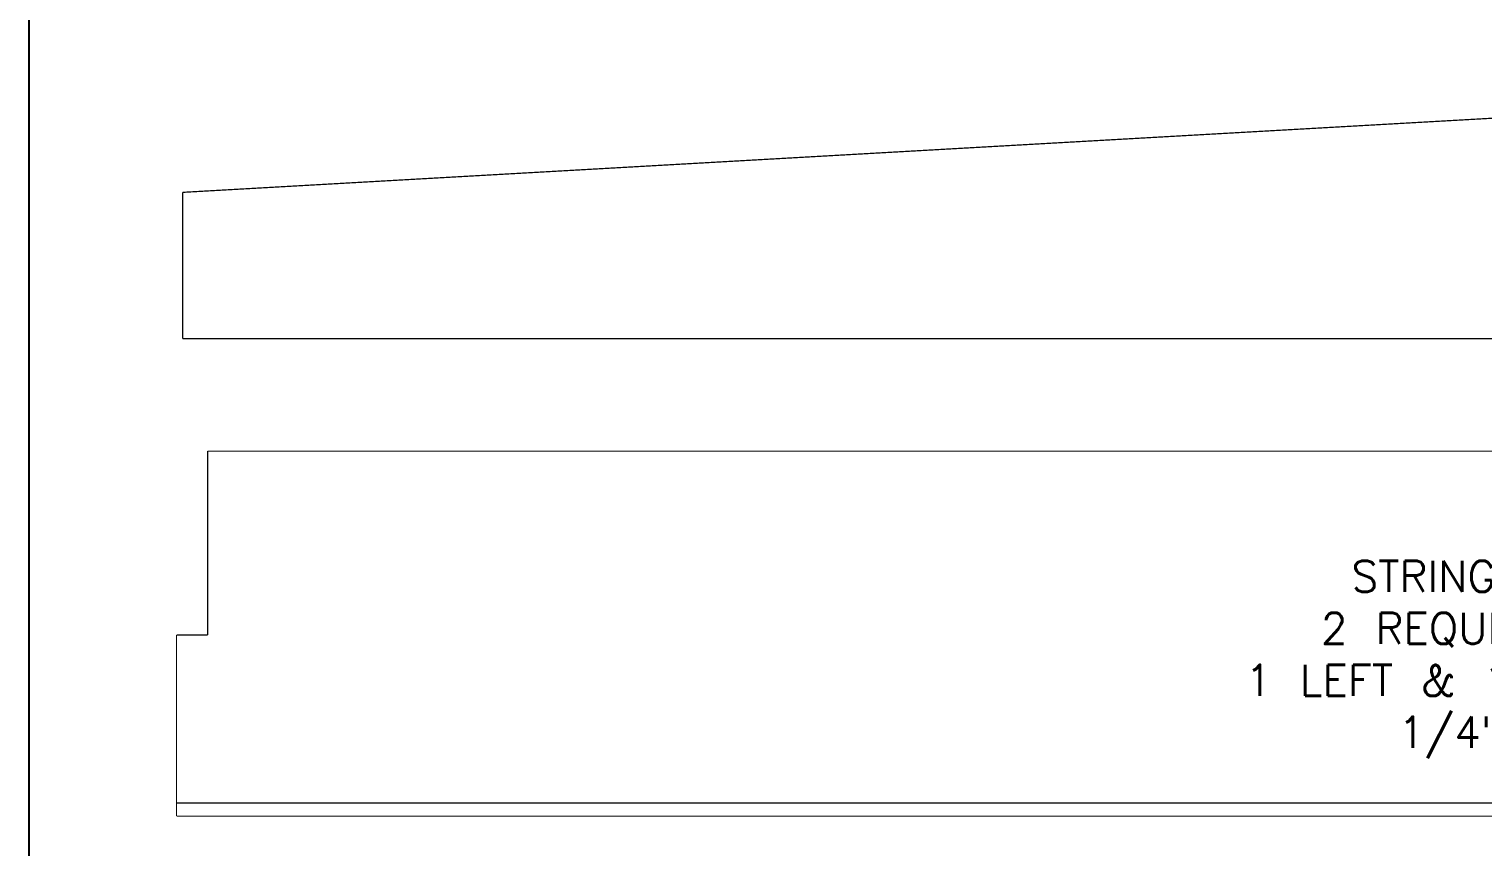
# Model space of a CAD drawing. Extents: x 0.1 to 52.1, y 0.1 to 34.1.
# Drawn here: x 0.13 to 11.8, y 9.69 to 16.25 of the extents above; entities that cross this region are included whole.
import ezdxf

# ---------------------------------------------------------------- set-up
doc = ezdxf.new("R2010")
doc.units = 0
doc.header["$MEASUREMENT"] = 0
doc.linetypes.add('HIDDEN', pattern=[0.075, 0.05, -0.025])
doc.layers.get('0').update_dxf_attribs({"linetype": 'CONTINUOUS'})
doc.styles.add('_TCW_TXTSTY_1', font='TXT.SHX')

msp = doc.modelspace()

# ---------------------------------------------------------------- linework, layer by layer
at = {"color": 7, "linetype": 'Continuous', "flags": 128}
msp.add_lwpolyline([(0.128614, 34.0921), (52.128614, 34.0921), (52.128614, 0.0921), (0.128614, 0.0921)], close=True, dxfattribs=at)
at = {"color": 7, "linetype": 'Continuous', "const_width": 0.01}
for points in [[(19.077153, 15.940705), (1.361154, 14.93885)], [(1.361154, 14.93885), (1.361154, 13.765902)], [(1.361154, 13.765902), (25.022346, 13.765939)], [(1.5625, 11.388922), (1.5625, 12.86294)], [(1.5625, 12.86294), (30.4375, 12.86294)], [(1.312501, 9.934922), (1.312501, 11.388922)], [(1.312501, 11.388922), (1.5625, 11.388922)], [(17.8025, 9.934922), (1.312501, 9.934922)]]:
    msp.add_lwpolyline(points, dxfattribs=at)
at = {"color": 9, "linetype": 'HIDDEN', "const_width": 0.01}
msp.add_lwpolyline([(1.312501, 10.041041), (17.8025, 10.041041)], dxfattribs=at)

# ---------------------------------------------------------------- texts
at = {"color": 7, "insert": (11.538343, 11.983167), "char_height": 0.25, "width": 3.75, "attachment_point": 2, "style": '_TCW_TXTSTY_1'}
msp.add_mtext('{STRINGER\\P2 REQUIRED\\P1 LEFT & 1 RIGHT\\P1/4"}', dxfattribs=at)

doc.saveas('drawing.dxf')
